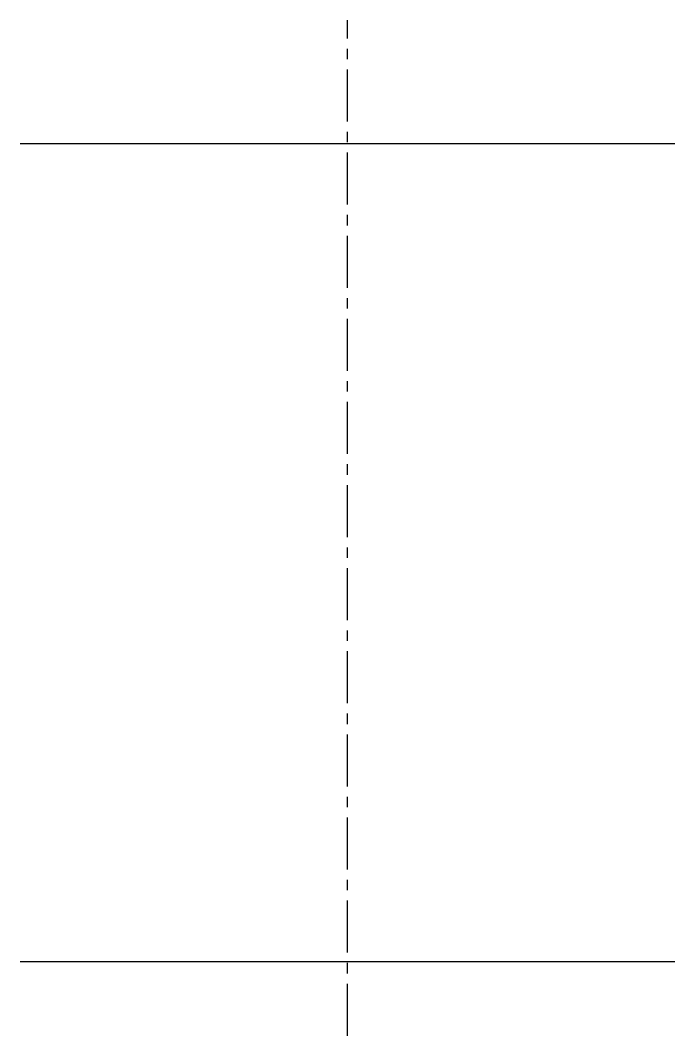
# Model space of a CAD drawing. Header units: millimetres. Extents: x 1658 to 2458, y 594 to 1836.
import ezdxf

# ---------------------------------------------------------------- set-up
doc = ezdxf.new("R2010")
doc.units = ezdxf.units.MM
doc.header["$LTSCALE"] = 2
doc.linetypes.add('CENTER', pattern=[50.8, 31.75, -6.35, 6.35, -6.35])
doc.layers.add('cen', color=1, linetype='CENTER')

msp = doc.modelspace()

# ---------------------------------------------------------------- linework, layer by layer
for p, q in [((1657.9, 1685), (2457.9, 1685)), ((1657.9, 685), (2457.9, 685))]:
    msp.add_line(p, q)
at = {"layer": 'cen'}
msp.add_line((2057.9, 594.4), (2057.9, 1835.7), dxfattribs=at)

doc.saveas('drawing.dxf')
